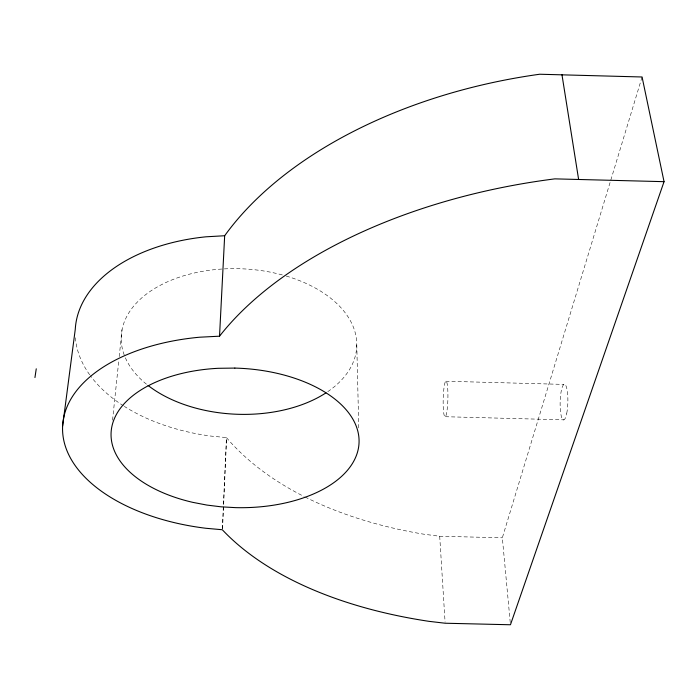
<?xml version="1.0" encoding="UTF-8"?>
<svg xmlns="http://www.w3.org/2000/svg" width="699" height="699" viewBox="0 0 699 699"><rect width="100%" height="100%" fill="white"/><g stroke="black" fill="none" stroke-linecap="round" stroke-linejoin="round"><path stroke-width="0.52" stroke-dasharray="3.5 2.62" d="M222.343 528.654L226.432 437.583L210.836 436.071A163.723 101.285 2.4 0 1 124.335 406.39M222.553 528.872L226.633 437.819M112.548 420.178L118.76 360.937M119.214 356.63L122.037 329.701M510.253 622.591L502.336 537.793L642.075 76.986M305.026 496.98A385.201 232.776 -8 0 0 424.276 534.272L439.706 536.247L502.336 537.793M445.709 381.226L563.979 384.406M445.307 416.718L563.936 419.846M226.432 437.583L228.791 440.3A385.201 232.776 -8 0 0 304.082 496.508M439.706 536.247L445.08 622.145M356.778 344.852L358.797 429.501M286.232 276.053A117.86 72.766 2.4 0 1 327.656 391.737M146.44 384.17A117.86 72.766 2.4 0 1 125.007 356.979M124.23 355.013A117.86 72.766 2.4 0 1 223.261 268.958M224.309 268.897A117.86 72.766 2.4 0 1 283.261 275.196M123.426 405.804A163.723 101.285 2.4 0 1 90.311 375.643M89.673 374.769A163.723 101.285 2.4 0 1 75.387 337.739M566.767 413.188A17.816 3.853 -88.6 0 0 564.984 384.485A17.816 3.853 -88.6 0 0 560.266 408.635A17.816 3.853 -88.6 0 0 566.767 413.188M447.098 410.016A17.851 2.342 -88.5 0 0 446.32 381.296A17.851 2.342 -88.5 0 0 443.192 405.525A17.851 2.342 -88.5 0 0 447.098 410.016"/><path stroke-width="1.05" d="M219.53 336.193L224.667 235.738A385.201 232.776 -8 0 1 539.707 74.234L642.075 76.986L664.05 181.67L510.453 624.766L445.141 623.228L429.064 621.35A406.416 223.968 -6.9 0 1 224.772 532.315L222.291 529.737L205.943 528.278A172.4 97.117 2.2 0 1 62.578 430.558A172.4 97.117 2.2 0 1 199.713 337.206L219.53 336.193A406.416 223.968 -6.9 0 1 554.857 178.865L664.05 181.67M62.613 426.11L75.282 329.194A163.723 101.285 2.4 0 1 205.943 236.812L224.667 235.738M34.95 377.547L36.252 368.801M561.926 74.487L578.571 179.127M325.944 392.882A117.86 72.766 2.4 0 1 148.066 385.455M234.873 368.085L218.193 368.303A124.081 69.734 2.2 0 0 111.726 427.325A124.081 69.734 2.2 0 0 192.863 502.371L206.825 505.062L221.137 506.827L235.624 507.64A124.081 69.734 2.2 0 0 359.076 440.859A124.081 69.734 2.2 0 0 234.873 368.085"/></g></svg>
